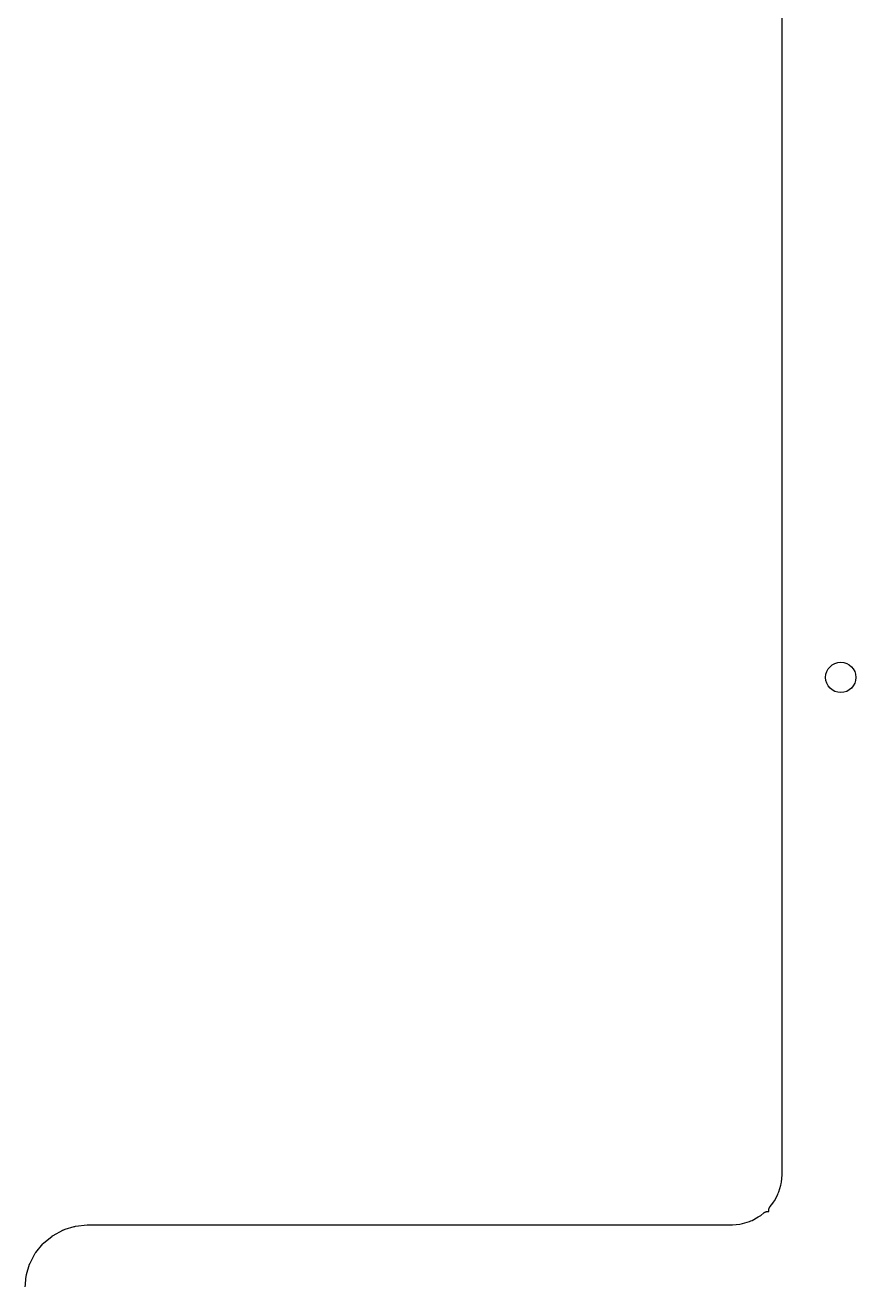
# Model space of a CAD drawing. Extents: x 0.48 to 2.43, y -7.79 to -4.85.
# Drawn here: x 0.479 to 0.911, y -7.043 to -6.391 of the extents above; entities that cross this region are included whole.
import ezdxf

# ---------------------------------------------------------------- set-up
doc = ezdxf.new("R2010")
doc.units = 0
doc.header["$MEASUREMENT"] = 0
doc.layers.add('BLACK', color=7, linetype='CONTINUOUS')

msp = doc.modelspace()

# ---------------------------------------------------------------- linework, layer by layer
at = {"layer": 'BLACK', "linetype": 'CONTINUOUS'}
for p, q in [((0.873126, -6.98853), (0.873126, -6.35792)), ((0.872721, -6.99266), (0.873093, -6.98887)), ((0.873093, -6.98887), (0.873126, -6.98853)), ((0.873093, -6.98887), (0.873093, -6.98887)), ((0.873093, -6.98887), (0.873093, -6.98887)), ((0.871353, -6.99767), (0.872411, -6.99417)), ((0.872411, -6.99417), (0.872558, -6.99343)), ((0.872558, -6.99343), (0.872566, -6.99339)), ((0.872566, -6.99339), (0.872721, -6.99266)), ((0.872566, -6.99339), (0.872566, -6.99339)), ((0.868172, -7.00361), (0.868592, -7.00298)), ((0.868592, -7.00298), (0.868615, -7.00294)), ((0.868615, -7.00294), (0.869037, -7.00233)), ((0.868615, -7.00294), (0.868615, -7.00294)), ((0.869037, -7.00233), (0.870754, -6.9991)), ((0.870754, -6.9991), (0.871043, -6.9984)), ((0.871043, -6.9984), (0.87106, -6.99836)), ((0.87106, -6.99836), (0.871353, -6.99767)), ((0.87106, -6.99836), (0.87106, -6.99836)), ((0.861945, -7.00987), (0.863521, -7.00856)), ((0.863521, -7.00856), (0.863554, -7.00854)), ((0.863554, -7.00854), (0.863668, -7.00846)), ((0.863668, -7.00846), (0.863773, -7.00838)), ((0.863773, -7.00838), (0.863912, -7.0083)), ((0.863912, -7.0083), (0.864044, -7.00822)), ((0.864044, -7.00822), (0.86417, -7.00816)), ((0.86417, -7.00816), (0.86429, -7.0081)), ((0.86429, -7.0081), (0.864441, -7.00805)), ((0.864441, -7.00805), (0.864586, -7.008)), ((0.864586, -7.008), (0.86472, -7.00797)), ((0.86472, -7.00797), (0.864851, -7.00793)), ((0.864851, -7.00793), (0.865007, -7.00792)), ((0.865007, -7.00792), (0.865161, -7.00789)), ((0.865161, -7.00789), (0.865298, -7.00789)), ((0.865298, -7.00789), (0.865433, -7.00787)), ((0.865433, -7.00787), (0.865994, -7.00787)), ((0.865994, -7.00787), (0.866129, -7.00786)), ((0.866129, -7.00786), (0.866142, -7.00773)), ((0.866142, -7.00713), (0.866156, -7.007)), ((0.866142, -7.00717), (0.866142, -7.00713)), ((0.866142, -7.00773), (0.866142, -7.00717)), ((0.866156, -7.00688), (0.866189, -7.00671)), ((0.866156, -7.007), (0.866156, -7.00688)), ((0.866189, -7.00671), (0.866207, -7.00654)), ((0.866207, -7.00654), (0.866245, -7.00642)), ((0.866245, -7.00642), (0.86627, -7.0063)), ((0.86627, -7.0063), (0.866334, -7.00615)), ((0.866334, -7.00615), (0.866384, -7.00599)), ((0.866384, -7.00599), (0.866445, -7.00588)), ((0.866445, -7.00588), (0.866493, -7.00576)), ((0.866493, -7.00576), (0.866586, -7.00562)), ((0.866586, -7.00562), (0.866666, -7.00547)), ((0.866666, -7.00547), (0.866747, -7.00538)), ((0.866747, -7.00538), (0.866817, -7.00527)), ((0.866817, -7.00527), (0.868172, -7.00361)), ((0.500203, -7.01713), (0.505025, -7.01564)), ((0.505025, -7.01564), (0.505065, -7.01563)), ((0.505025, -7.01564), (0.505025, -7.01564)), ((0.505065, -7.01563), (0.505332, -7.01558)), ((0.505332, -7.01558), (0.505598, -7.01552)), ((0.505598, -7.01552), (0.511755, -7.01487)), ((0.511755, -7.01487), (0.511797, -7.01487)), ((0.511797, -7.01487), (0.511933, -7.01487)), ((0.511933, -7.01487), (0.512069, -7.01486)), ((0.512069, -7.01486), (0.8468, -7.01486)), ((0.8468, -7.01486), (0.847084, -7.01483)), ((0.847084, -7.01483), (0.847126, -7.01483)), ((0.847126, -7.01483), (0.847237, -7.01483)), ((0.847237, -7.01483), (0.84733, -7.01482)), ((0.84733, -7.01482), (0.850999, -7.01443)), ((0.850999, -7.01443), (0.851742, -7.01428)), ((0.851742, -7.01428), (0.851783, -7.01427)), ((0.851783, -7.01427), (0.852516, -7.01413)), ((0.851783, -7.01427), (0.851783, -7.01427)), ((0.852516, -7.01413), (0.85601, -7.01305)), ((0.85601, -7.01305), (0.856711, -7.01276)), ((0.856711, -7.01276), (0.85675, -7.01274)), ((0.85675, -7.01274), (0.857439, -7.01246)), ((0.85675, -7.01274), (0.85675, -7.01274)), ((0.857439, -7.01246), (0.860657, -7.01072)), ((0.860657, -7.01072), (0.861285, -7.0103)), ((0.861285, -7.0103), (0.861319, -7.01028)), ((0.861319, -7.01028), (0.86132, -7.01028)), ((0.86132, -7.01028), (0.861945, -7.00987)), ((0.489081, -7.02426), (0.493493, -7.02061)), ((0.493493, -7.02061), (0.493526, -7.02058)), ((0.493526, -7.02058), (0.493754, -7.02043)), ((0.493754, -7.02043), (0.493979, -7.02028)), ((0.493979, -7.02028), (0.499015, -7.01756)), ((0.499015, -7.01756), (0.499052, -7.01754)), ((0.499015, -7.01756), (0.499015, -7.01756)), ((0.499015, -7.01756), (0.499015, -7.01756)), ((0.499052, -7.01754), (0.499304, -7.01744)), ((0.499304, -7.01744), (0.499555, -7.01733)), ((0.499555, -7.01733), (0.500203, -7.01713)), ((0.500203, -7.01713), (0.500203, -7.01713)), ((0.484899, -7.02934), (0.48505, -7.02911)), ((0.48505, -7.02911), (0.488669, -7.02468)), ((0.488669, -7.02468), (0.488696, -7.02464)), ((0.488669, -7.02468), (0.488669, -7.02468)), ((0.488669, -7.02468), (0.488669, -7.02468)), ((0.488696, -7.02464), (0.48889, -7.02445)), ((0.48889, -7.02445), (0.489081, -7.02426)), ((0.48016, -7.04068), (0.481815, -7.0352)), ((0.481815, -7.0352), (0.481827, -7.03516)), ((0.481827, -7.03516), (0.481934, -7.03491)), ((0.481934, -7.03491), (0.482038, -7.03466)), ((0.482038, -7.03466), (0.484726, -7.0296)), ((0.484726, -7.0296), (0.484746, -7.02956)), ((0.484726, -7.0296), (0.484726, -7.0296)), ((0.484726, -7.0296), (0.484726, -7.0296)), ((0.484746, -7.02956), (0.484899, -7.02934)), ((0.47944, -7.04744), (0.480046, -7.04125)), ((0.480046, -7.04125), (0.480051, -7.04121)), ((0.480046, -7.04125), (0.480046, -7.04125)), ((0.480046, -7.04125), (0.480046, -7.04125)), ((0.480051, -7.04121), (0.480107, -7.04095)), ((0.480107, -7.04095), (0.48016, -7.04068))]:
    msp.add_line(p, q, dxfattribs=at)
at = {"layer": 'BLACK'}
msp.add_circle((0.903543, -6.73031), 0.007874, dxfattribs=at)

doc.saveas('drawing.dxf')
